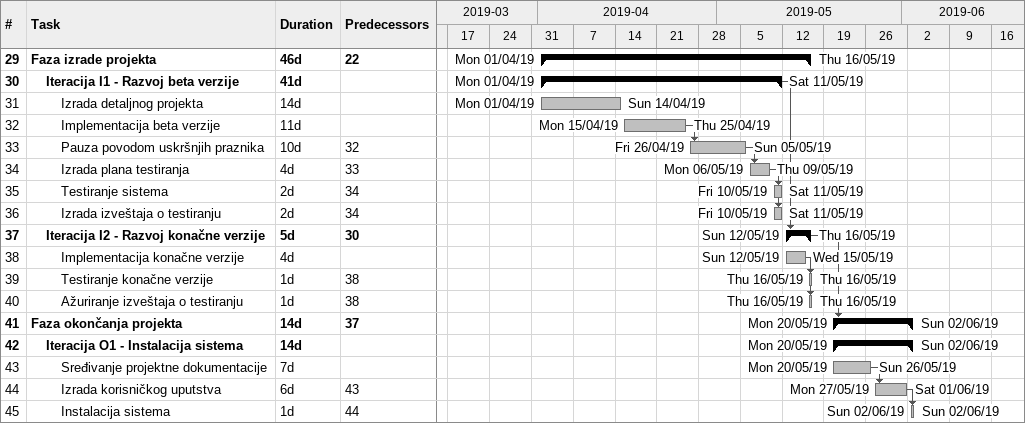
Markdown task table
| ID | Level | Task | Duration | Start | Finish | Predecessors |
|---|---|---|---|---|---|---|
| 29 | 1 | **Faza izrade projekta** | 46d | 2019-04-01 | 2019-05-16 | 22 |
| 30 | 2 | **Iteracija I1 - Razvoj beta verzije** | 41d | 2019-04-01 | 2019-05-11 |  |
| 31 | 3 | Izrada detaljnog projekta | 14d | 2019-04-01 | 2019-04-14 |  |
| 32 | 3 | Implementacija beta verzije | 11d | 2019-04-15 | 2019-04-25 |  |
| 33 | 3 | Pauza povodom uskršnjih praznika | 10d | 2019-04-26 | 2019-05-05 | 32 |
| 34 | 3 | Izrada plana testiranja | 4d | 2019-05-06 | 2019-05-09 | 33 |
| 35 | 3 | Testiranje sistema | 2d | 2019-05-10 | 2019-05-11 | 34 |
| 36 | 3 | Izrada izveštaja o testiranju | 2d | 2019-05-10 | 2019-05-11 | 34 |
| 37 | 2 | **Iteracija I2 - Razvoj konačne verzije** | 5d | 2019-05-12 | 2019-05-16 | 30 |
| 38 | 3 | Implementacija konačne verzije | 4d | 2019-05-12 | 2019-05-15 |  |
| 39 | 3 | Testiranje konačne verzije | 1d | 2019-05-16 | 2019-05-16 | 38 |
| 40 | 3 | Ažuriranje izveštaja o testiranju | 1d | 2019-05-16 | 2019-05-16 | 38 |
| 41 | 1 | **Faza okončanja projekta** | 14d | 2019-05-20 | 2019-06-02 | 37 |
| 42 | 2 | **Iteracija O1 - Instalacija sistema** | 14d | 2019-05-20 | 2019-06-02 |  |
| 43 | 3 | Sređivanje projektne dokumentacije | 7d | 2019-05-20 | 2019-05-26 |  |
| 44 | 3 | Izrada korisničkog uputstva | 6d | 2019-05-27 | 2019-06-01 | 43 |
| 45 | 3 | Instalacija sistema | 1d | 2019-06-02 | 2019-06-02 | 44 |
